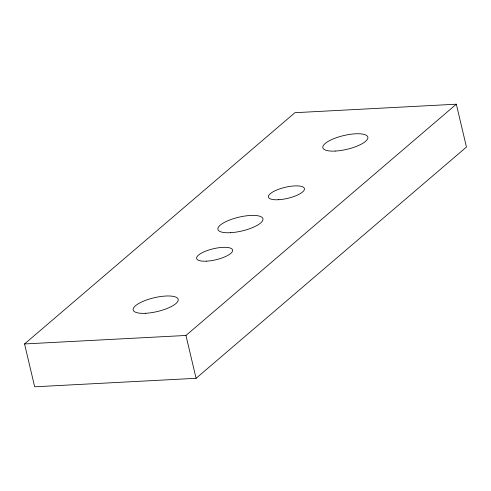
<?xml version="1.0" encoding="UTF-8"?>
<svg xmlns="http://www.w3.org/2000/svg" width="491" height="491" viewBox="0 0 491 491"><rect width="100%" height="100%" fill="white"/><g stroke="black" fill="none" stroke-linecap="round" stroke-linejoin="round"><path stroke-width="0.74" d="M24.55 343.952L294.919 112.697L456.323 104.202L466.45 147.048L196.081 378.303L34.677 386.798L24.55 343.952L185.954 335.463L456.323 104.202M185.954 335.463L196.081 378.303M206.539 261.169A18.492 5.653 -13.3 0 0 232.624 250.079A18.492 5.653 -13.3 0 0 204.667 251.552A18.492 5.653 -13.3 0 0 206.539 261.169M145.606 313.289A23.12 7.064 -13.3 0 0 178.208 299.424A23.12 7.064 -13.3 0 0 143.262 301.265A23.12 7.064 -13.3 0 0 145.606 313.289M335.267 151.062A23.12 7.064 -13.3 0 0 367.869 137.204A23.12 7.064 -13.3 0 0 332.929 139.039A23.12 7.064 -13.3 0 0 335.267 151.062M230.347 232.709A23.12 7.064 -13.3 0 0 262.955 218.845A23.12 7.064 -13.3 0 0 228.008 220.686A23.12 7.064 -13.3 0 0 230.347 232.709M278.366 199.733A18.492 5.653 -13.3 0 0 304.451 188.642A18.492 5.653 -13.3 0 0 276.494 190.115A18.492 5.653 -13.3 0 0 278.366 199.733"/></g></svg>
